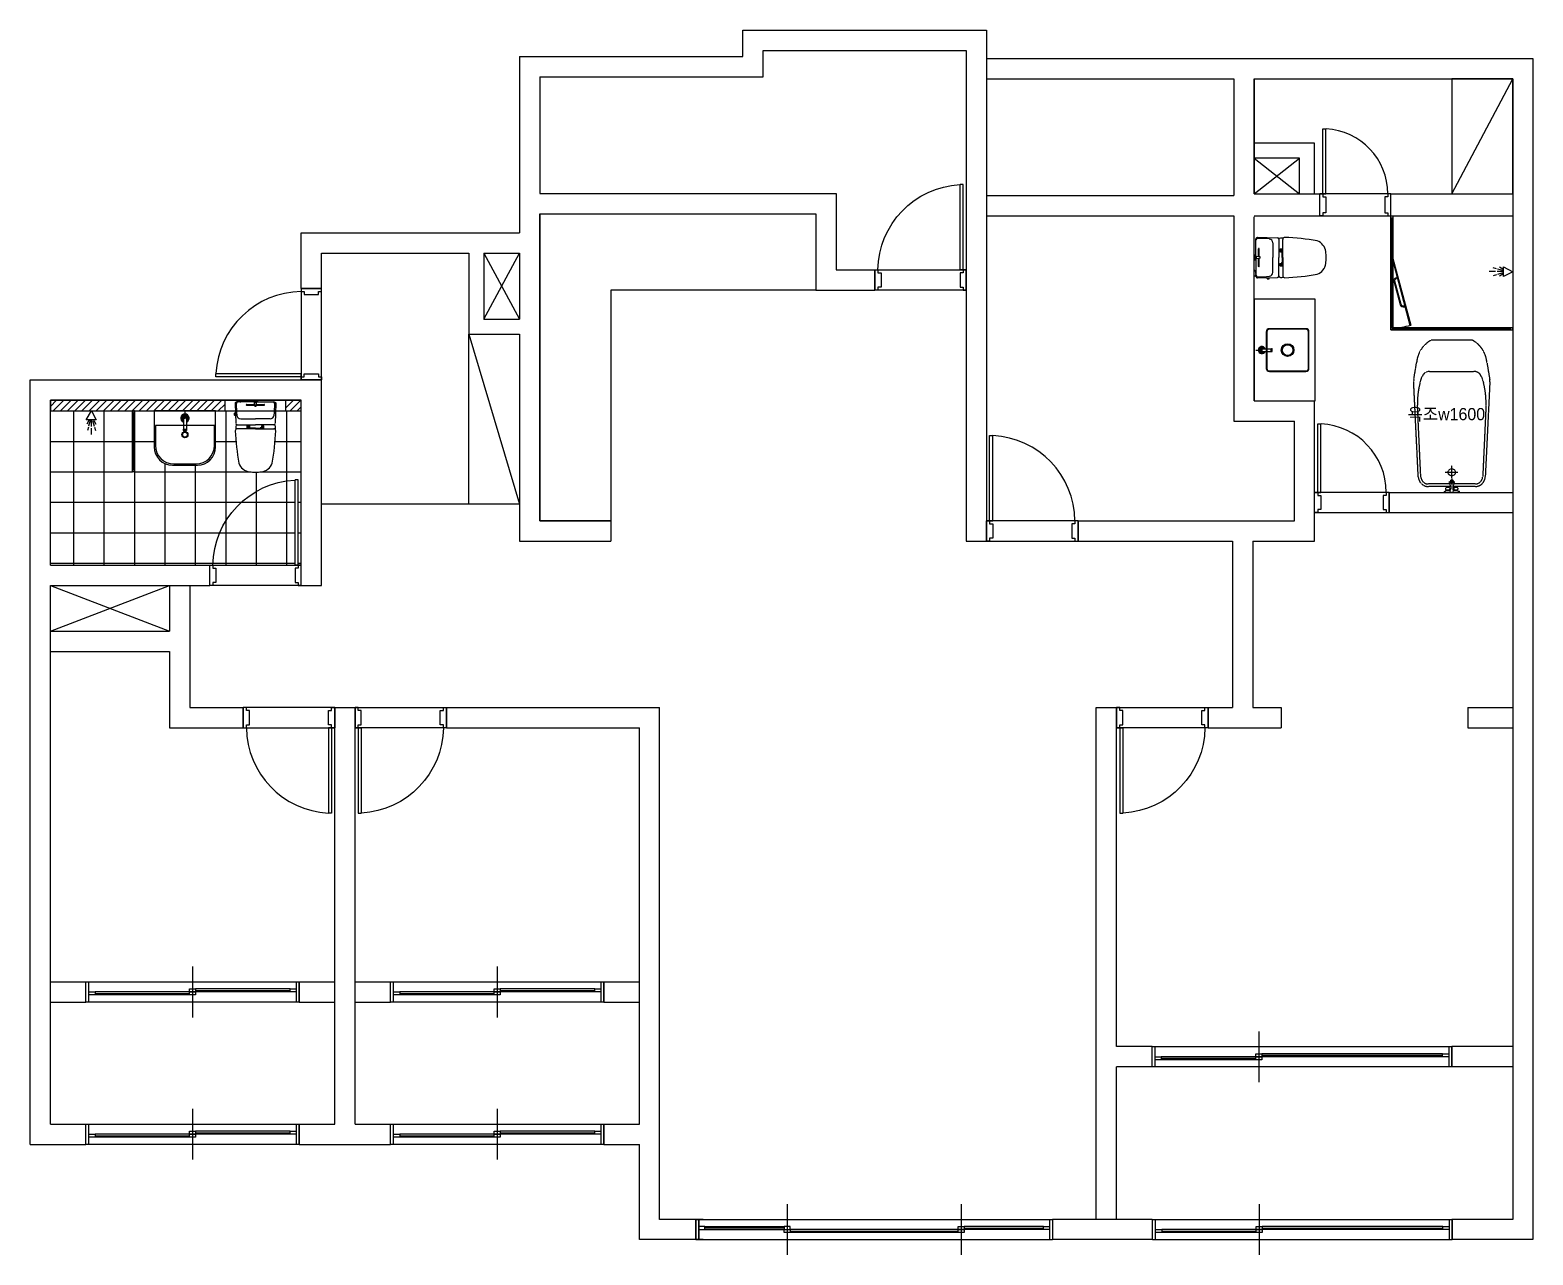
# Model space of a CAD drawing. Header units: millimetres. Extents: x 217202 to 745838, y -6815 to 171372.
# Drawn here: x 261431 to 276231, y 84173 to 96229 of the extents above; entities that cross this region are included whole.
import ezdxf

# ---------------------------------------------------------------- set-up
doc = ezdxf.new("R2010")
doc.units = ezdxf.units.MM
doc.linetypes.add('DASHED', pattern=[0.75, 0.5, -0.25])
doc.linetypes.add('HIDDEN', pattern=[0.375, 0.25, -0.125])
for name, color, linetype in [('0-ELC TEXT', 7, 'Continuous'), ('03-WAL NEW', 3, 'Continuous'), ('06-FUR', 6, 'Continuous'), ('07-DIM WAL', 5, 'Continuous'), ('BATH', 4, 'Continuous'), ('C-WALL1', 2, 'Continuous'), ('CO-BATH', 6, 'Continuous'), ('FIN', 2, 'Continuous'), ('FUR', 8, 'DASHED'), ('HAT', 5, 'Continuous'), ('HL', 6, 'HIDDEN'), ('TOILET-1', 6, 'Continuous'), ('도면층4', 4, 'Continuous'), ('도면층5', 5, 'Continuous')]:
    doc.layers.add(name, color=color, linetype=linetype)
doc.styles.add('코레일둥고', font='Korail_Round_Gothic_Medium.ttf')

# ---------------------------------------------------------------- blocks, each defined once
blk = doc.blocks.new('door')
at = {"layer": '도면층4'}
for p, q in [((30, 1040), (60, 1040)), ((30, 200), (30, 1040)), ((60, 200), (60, 1040)), ((900, 200), (0, 200)), ((30, 200), (60, 200)), ((0, 0), (900, 0))]:
    blk.add_line(p, q, dxfattribs=at)
for points in [[(0, 200), (30, 200), (30, 170), (60, 170), (60, 30), (30, 30), (30, 0), (0, 0), (0, 200)], [(900, 200), (870, 200), (870, 170), (840, 170), (840, 30), (870, 30), (870, 0), (900, 0), (900, 200)]]:
    blk.add_lwpolyline(points, dxfattribs=at)
at = {"layer": '도면층5'}
blk.add_arc((18, 188), 852, 0.804, 86.9832, dxfattribs=at)
blk = doc.blocks.new('B-003')
blk.add_line((0, 0), (0, -65))
at = {"layer": 'CO-BATH'}
for p, q in [((-252, 0), (-252, -295)), ((252, 0), (-252, 0)), ((252, -295), (252, 0)), ((-102, -445), (102, -445))]:
    blk.add_line(p, q, dxfattribs=at)
at = {"layer": 'CO-BATH', "color": 8}
for p, q in [((-242, -120), (-242, -285)), ((242, -120), (-242, -120)), ((-13, -60), (-13, -151)), ((12, -60), (12, -151)), ((242, -285), (242, -120)), ((-15, -156), (-15, -161)), ((-15, -161), (14, -161)), ((-14, -151), (-14, -156)), ((13, -151), (13, -156)), ((14, -156), (14, -161)), ((-92, -435), (92, -435))]:
    blk.add_line(p, q, dxfattribs=at)
at = {"layer": 'CO-BATH', "color": 251}
for p, q in [((-15, -156), (14, -156)), ((-14, -151), (13, -151))]:
    blk.add_line(p, q, dxfattribs=at)
at = {"layer": 'CO-BATH', "color": 8}
blk.add_circle((0, -195), 25, dxfattribs=at)
at = {"layer": 'CO-BATH', "color": 251}
blk.add_circle((0, -195), 20, dxfattribs=at)
at = {"layer": 'CO-BATH', "color": 8}
for centre, radius, start, end in [((0, -60), 35, 290.9248, 249.0751), ((0, -60), 12.5, 360, 180), ((-92, -285), 150, 180, 270), ((92, -285), 150, 270, 0)]:
    blk.add_arc(centre, radius, start, end, dxfattribs=at)
at = {"layer": 'CO-BATH', "color": 251}
for radius, start, end in [(30, 294.6243, 245.3757), (25, 300, 240), (18, 313.9829, 226.017)]:
    blk.add_arc((0, -60), radius, start, end, dxfattribs=at)
at = {"layer": 'CO-BATH'}
for centre, start, end in [((-102, -295), 180, 270), ((102, -295), 270, 0)]:
    blk.add_arc(centre, 150, start, end, dxfattribs=at)
blk = doc.blocks.new('A$C4B2D31F0')
at = {"layer": 'FIN', "color": 4}
for p, q in [((185, 691), (20, 691)), ((37, 692), (25, 692)), ((37, 692), (50, 692)), ((201, 691), (366, 691)), ((13, 466), (193, 466)), ((48, 524), (193, 524)), ((338, 524), (193, 524)), ((373, 466), (193, 466)), ((193, 427), (14, 427)), ((193, 427), (372, 427))]:
    blk.add_line(p, q, dxfattribs=at)
for points in [[(20, 691), (8, 691, 0.421209), (-7, 676), (-2, 481, 0.001659)], [(366, 691), (378, 691, -0.421209), (393, 676), (388, 481, -0.001659)], [(13, 466, 0.371724), (-2, 451, 0.003515), (-1, 420, 0.320541)], [(373, 466, -0.371724), (388, 451, -0.003515), (387, 420, -0.320541)]]:
    blk.add_lwpolyline(points, format="xyb", dxfattribs=at)
for centre, radius, start, end in [((20, 675), 16, 90, 179.3116), ((1004, 663), 1000, 179.3116, 185.9437), ((25, 707), 15, 180, 270), ((50, 707), 15, 270, 0), ((366, 675), 16, 0.6884, 90), ((-618, 663), 1000, 354.0563, 0.6884), ((13, 481), 15, 181.3651, 270), ((49, 564), 40, 185.9437, 267.5129), ((336, 564), 40, 272.4871, 354.0563), ((373, 481), 15, 270, 358.6349), ((14, 407), 20, 90, 182.3333), ((2198, 496), 2206, 182.3333, 190.6081), ((-1812, 496), 2206, 349.3919, 357.6667), ((372, 407), 20, 357.6667, 90), ((149, 129), 126, 198.2964, 263.4241), ((193, 406), 406, 261.6993, 270), ((193, 406), 406, 270, 278.3007), ((237, 129), 126, 276.5759, 341.7036)]:
    blk.add_arc(centre, radius, start, end, dxfattribs=at)
at = {"layer": 'HL', "linetype": 'Continuous'}
for p, q in [((106, 666), (184, 666)), ((106, 659), (185, 659)), ((169, 697), (169, 707)), ((169, 697), (217, 697)), ((186, 693), (181, 697)), ((182, 686), (186, 693)), ((187, 651), (182, 686)), ((182, 686), (204, 686)), ((186, 693), (200, 693)), ((187, 651), (199, 651)), ((199, 651), (204, 686)), ((200, 693), (205, 697)), ((204, 686), (200, 693)), ((200, 659), (279, 659)), ((201, 666), (279, 666)), ((217, 697), (217, 707)), ((-16, 577), (-16, 565)), ((-12, 581), (-5, 581)), ((-12, 561), (-4, 561)), ((193, 434), (147, 434)), ((193, 434), (239, 434))]:
    blk.add_line(p, q, dxfattribs=at)
for points in [[(110, 427), (110, 451, -0.414214), (114, 455), (131, 455, -0.414214), (135, 451), (135, 435), (135, 427)], [(276, 427), (276, 451, 0.414214), (272, 455), (255, 455, 0.414214), (251, 451), (251, 435), (251, 427)], [(135, 435), (145, 435, -0.414214), (147, 433), (147, 427)], [(251, 435), (241, 435, 0.414214), (239, 433), (239, 427)]]:
    blk.add_lwpolyline(points, format="xyb", dxfattribs=at)
for centre in [(123, 441), (263, 441)]:
    blk.add_circle(centre, 8, dxfattribs=at)
for centre, radius, start, end in [((106, 663), 3.5, 90, 270), ((279, 663), 3.5, 270, 90), ((-12, 577), 4, 90, 180), ((-12, 565), 4, 180, 270)]:
    blk.add_arc(centre, radius, start, end, dxfattribs=at)
blk = doc.blocks.new('AC-8')
at = {"layer": 'BATH'}
for p, q in [((-51, 54), (0, 143)), ((45, 54), (-51, 54)), ((-25, 47), (-46, 12)), ((-14, 47), (-28, -8)), ((-2, 49), (-2, -11)), ((0, 143), (45, 54)), ((10, 47), (25, -8)), ((22, 47), (43, 12)), ((-31, -16), (-41, -49)), ((-2, -27), (-2, -89)), ((28, -16), (38, -49))]:
    blk.add_line(p, q, dxfattribs=at)
blk = doc.blocks.new('B-803S')
at = {"layer": 'CO-BATH'}
for p, q in [((7.5, 580), (7.5, 20)), ((12.5, 580), (12.5, 20))]:
    blk.add_line(p, q, dxfattribs=at)
at = {"layer": 'CO-BATH', "color": 8}
blk.add_lwpolyline([(0, 600), (20, 600), (20, 0), (0, 0)], close=True, dxfattribs=at)
at = {"layer": 'CO-BATH'}
for points in [[(0, 600), (0, 570), (5, 570), (5, 580), (15, 580), (15, 570), (20, 570), (20, 600)], [(0, 0), (0, 30), (5, 30), (5, 20), (15, 20), (15, 30), (20, 30), (20, 0)]]:
    blk.add_lwpolyline(points, close=True, dxfattribs=at)
blk = doc.blocks.new('손잡이01')
at = {"layer": 'CO-BATH'}
for p, q in [((8, 0), (0, 0)), ((0, 0), (0, -10)), ((8, 0), (8, -10)), ((292, 0), (300, 0)), ((292, 0), (292, -10)), ((300, 0), (300, -10)), ((30, -32), (270, -32)), ((30, -40), (270, -40))]:
    blk.add_line(p, q, dxfattribs=at)
for centre, radius, start, end in [((30, -10), 30, 180, 270), ((30, -10), 22, 180, 270), ((270, -10), 30, 270, 0), ((270, -10), 22, 270, 0)]:
    blk.add_arc(centre, radius, start, end, dxfattribs=at)

msp = doc.modelspace()

# ---------------------------------------------------------------- hatches: boundary and pattern name
at = {"layer": '03-WAL NEW'}
h = msp.add_hatch(dxfattribs=at)
h.set_pattern_fill('_USER', color=8, scale=50, angle=45, pattern_type=0)
h.set_pattern_definition([(45, (627.653, 23570.197), (-35.355339, 35.355339), [])])
h.paths.add_polyline_path([(263351.4, 92480.5), (263351.4, 92585.5), (261631.4, 92585.5), (261631.4, 92480.5)])
h.paths.add_polyline_path([(264101.4, 92480.5), (264101.4, 92585.5), (263951.4, 92585.5), (263951.4, 92480.5)])
at = {"layer": 'HAT'}
h = msp.add_hatch(dxfattribs=at)
h.set_pattern_fill('_USER', color=8, scale=300, pattern_type=0)
h.set_pattern_definition([(0, (261631.38, 92480.53), (0, 300), [])])
h.paths.add_polyline_path([(264041.4, 91800.4), (264041.4, 91801), (264071.4, 91801), (264071.4, 90961), (264101.4, 90961), (264101.4, 92480.5), (263849.7, 92480.5), (263846.8, 92357.7, -0.4072524), (263831.8, 92343.1, -0.4202386), (263846.1, 92325.7, -0.0032152), (263845.3, 92297.4, -0.2003232), (263850.7, 92283, -0.0361212), (263814.8, 91966.7, -0.2920779), (263710, 91881.4, -0.0362347), (263651.4, 91877.2, -0.0362347), (263592.8, 91881.4, -0.2920779), (263488, 91966.7, -0.0361212), (263452.2, 92283, -0.2003232), (263457.5, 92297.4, -0.0032152), (263456.7, 92325.7, -0.4202386), (263471.1, 92343.1, -0.4072524), (263456.1, 92357.7), (263454.2, 92438), (263446.5, 92438, -0.4142136), (263442.5, 92442), (263442.5, 92454.1, -0.4142136), (263446.5, 92458.1), (263453.7, 92458.1), (263453.1, 92480.5), (263259.5, 92480.5), (263259.5, 92126.5, -0.4142136), (263079.5, 91946.5), (262833.5, 91946.5, -0.4142136), (262653.5, 92126.5), (262653.5, 92480.5), (262461.4, 92480.5), (262461.4, 91880.5), (262441.4, 91880.5), (262441.4, 92480.5), (262036.4, 92480.5), (262081.9, 92391.8), (261985.6, 92391.8), (262036.4, 92480.5), (261631.4, 92480.5), (261631.4, 90960.5), (263201.4, 90960.5), (263201.4, 90961), (263231.4, 90961, -0.395661)])
h = msp.add_hatch(dxfattribs=at)
h.set_pattern_fill('_USER', color=8, scale=300, angle=90, pattern_type=0)
h.set_pattern_definition([(90, (262461.38, 92480.53), (-300, 2e-14), [])])
h.paths.add_polyline_path([(264041.4, 91800.4), (264041.4, 91801), (264071.4, 91801), (264071.4, 90961), (264101.4, 90961), (264101.4, 92480.5), (263849.7, 92480.5), (263846.8, 92357.7, -0.4072524), (263831.8, 92343.1, -0.4202386), (263846.1, 92325.7, -0.0032152), (263845.3, 92297.4, -0.2003232), (263850.7, 92283, -0.0361212), (263814.8, 91966.7, -0.2920779), (263710, 91881.4, -0.0362347), (263651.4, 91877.2, -0.0362347), (263592.8, 91881.4, -0.2920779), (263488, 91966.7, -0.0361212), (263452.2, 92283, -0.2003232), (263457.5, 92297.4, -0.0032152), (263456.7, 92325.7, -0.4202386), (263471.1, 92343.1, -0.4072524), (263456.1, 92357.7), (263454.2, 92438), (263446.5, 92438, -0.4142136), (263442.5, 92442), (263442.5, 92454.1, -0.4142136), (263446.5, 92458.1), (263453.7, 92458.1), (263453.1, 92480.5), (263259.5, 92480.5), (263259.5, 92126.5, -0.4142136), (263079.5, 91946.5), (262833.5, 91946.5, -0.4142136), (262653.5, 92126.5), (262653.5, 92480.5), (262461.4, 92480.5), (262461.4, 91880.5), (262441.4, 91880.5), (262441.4, 92480.5), (262036.4, 92480.5), (262081.9, 92391.8), (261985.6, 92391.8), (262036.4, 92480.5), (261631.4, 92480.5), (261631.4, 90960.5), (263201.4, 90960.5), (263201.4, 90961), (263231.4, 90961, -0.395661)])
h.paths.add_polyline_path([(264041.4, 91800.4, 0.395661), (263231.4, 90961), (264041.4, 90961)], flags=17)
h = msp.add_hatch(dxfattribs=at)
h.set_pattern_fill('_USER', color=8, scale=300, pattern_type=0)
h.set_pattern_definition([(0, (262461.38, 92480.53), (0, 300), [])])
h.paths.add_polyline_path([(264041.4, 91800.4, 0.395661), (263231.4, 90961), (264041.4, 90961)])

# ---------------------------------------------------------------- linework, layer by layer
at = {"layer": '03-WAL NEW'}
for p, q in [((263351.4, 92480.5), (263351.4, 92585.5)), ((263951.4, 92480.5), (263951.4, 92585.5))]:
    msp.add_line(p, q, dxfattribs=at)
msp.add_lwpolyline([(261631.4, 92585.5), (261631.4, 92480.5), (264101.4, 92480.5), (264101.4, 92585.5), (261631.4, 92585.5)], dxfattribs=at)
at = {"layer": '06-FUR'}
for p, q in [((275431.4, 94616.8), (276031.4, 95748.8)), ((265751, 93234.3), (266251, 91561)), ((266251, 91561), (264301, 91561))]:
    msp.add_line(p, q, dxfattribs=at)
for points in [[(275431.4, 94616.8), (276031.4, 94616.8), (276031.4, 95748.8), (275431.4, 95748.8)], [(265751, 93234.3), (266251, 93234.3), (266251, 91561), (265751, 91561)]]:
    msp.add_lwpolyline(points, close=True, dxfattribs=at)
for points in [[(267151, 93669), (267151, 91398.8), (266451, 91398.8), (266451, 94419), (267151, 94419)], [(266451, 93669), (266451, 94419), (269168.2, 94419), (269168.2, 93669), (267151, 93669)]]:
    msp.add_lwpolyline(points, dxfattribs=at)
at = {"layer": 'C-WALL1'}
for p, q in [((268451, 95968.5), (268451, 96228.5)), ((268451, 96228.5), (270851, 96228.5)), ((270851, 96228.5), (270851, 91198.8)), ((266251, 95968.5), (266251, 94233.9)), ((266251, 95968.5), (268451, 95968.5)), ((268651, 95769), (268651, 96029)), ((268651, 96029), (270651, 96029)), ((270651, 96029), (270651, 91198.8)), ((270851, 95948.3), (276230.9, 95948.3)), ((276230.9, 95948.3), (276230.9, 84323.6)), ((266451, 95769), (266451, 94619)), ((266451, 95769), (268651, 95769)), ((270851, 95748.8), (273286.4, 95748.8)), ((273286.4, 95748.8), (273286.4, 94598.8)), ((273486.4, 95748.8), (276031.4, 95748.8)), ((273486.4, 95748.8), (273486.4, 94616.8)), ((273486.4, 94616.8), (273486.4, 95748.8)), ((276031.4, 95748.8), (276031.4, 84523.1)), ((274081.4, 95116.8), (273486.4, 95116.8)), ((274081.4, 94616.8), (274081.4, 95116.8)), ((273931.4, 94966.8), (273486.4, 94966.8)), ((273931.4, 94616.8), (273931.4, 94966.8)), ((266451, 94619), (269368.2, 94619)), ((269368.2, 94619), (269368.2, 93869)), ((270851, 94598.8), (273286.4, 94598.8)), ((273486.4, 94616.8), (274131.4, 94616.8)), ((274131.4, 94398.8), (274131.4, 94616.8)), ((274831.4, 94616.8), (276031.4, 94616.8)), ((274831.4, 94398.8), (274831.4, 94616.8)), ((266451, 94419), (266451, 91398.8)), ((266451, 94419), (269168.2, 94419)), ((269168.2, 94419), (269168.2, 93669)), ((270651, 94419), (270651, 91361)), ((270851, 94398.8), (273286.4, 94398.8)), ((273286.4, 94398.8), (273286.4, 92378.8)), ((273486.4, 94398.8), (274131.4, 94398.8)), ((273486.4, 92578.8), (273486.4, 94392)), ((274831.4, 94398.8), (276031.4, 94398.8)), ((264101.4, 93685.5), (264101.4, 94233.9)), ((264101.4, 94233.9), (266251, 94233.9)), ((264301, 93685.5), (264301, 94034.3)), ((264301, 94034.3), (265751, 94034.3)), ((265751, 94034.3), (265751, 93234.3)), ((265901, 94034.3), (266251, 94034.3)), ((265901, 94034.3), (265901, 93384.3)), ((266251, 94034.3), (266251, 93384.3)), ((269368.2, 93869), (269751, 93869)), ((269751, 93869), (269751, 93669)), ((264101.4, 93685.5), (264301, 93685.5)), ((269168.2, 93669), (269751, 93669)), ((265901, 93384.3), (266251, 93384.3)), ((265751, 93234.3), (266251, 93234.3)), ((266251, 93234.3), (266251, 91295.4)), ((261431.4, 85261.4), (261431.4, 92785.5)), ((261431.4, 92785.5), (264301, 92785.5)), ((264301, 90761), (264301, 92785.5)), ((261631.4, 90960.5), (261631.4, 92585.5)), ((261631.4, 92585.5), (264101.4, 92585.5)), ((264101.4, 90761), (264101.4, 92585.5)), ((273486.4, 92578.8), (274081.4, 92578.8)), ((274081.4, 91198.8), (274081.4, 92578.8)), ((273286.4, 92378.8), (273881.4, 92378.8)), ((273881.4, 91398.8), (273881.4, 92378.8)), ((274816.4, 91678.8), (276031.4, 91678.8)), ((274816.4, 91678.8), (274816.4, 91478.8)), ((274816.4, 91678.8), (276031.4, 91678.8)), ((274816.4, 91478.8), (276031.4, 91478.8)), ((266251, 91398.8), (266251, 91198.8)), ((266451, 91398.8), (267151, 91398.8)), ((267151, 91398.8), (267151, 91198.8)), ((271751, 91398.8), (271751, 91198.8)), ((271751, 91398.8), (273881.4, 91398.8)), ((266251, 91198.8), (267151, 91198.8)), ((270651, 91198.8), (270851, 91198.8)), ((271751, 91198.8), (273271.4, 91198.8)), ((273271.4, 91198.8), (273271.4, 89561)), ((273471.4, 91198.8), (274081.4, 91198.8)), ((273471.4, 91198.8), (273471.4, 89561)), ((261631.4, 90960.5), (263201.4, 90960.5)), ((263201.4, 90761), (263201.4, 90960.5)), ((261631.4, 85461.4), (261631.4, 90761)), ((261631.4, 90761), (263201.4, 90761)), ((262805, 90761), (262805, 90311)), ((263004.5, 90761), (263004.5, 89561)), ((264101.4, 90761), (264301, 90761)), ((261631.4, 90311), (262805, 90311)), ((261631.4, 90111.4), (262805, 90111.4)), ((262805, 90111.4), (262805, 89361.4)), ((263004.5, 89561), (263531.4, 89561)), ((263531.4, 89361.4), (263531.4, 89561)), ((264431.4, 85461.4), (264431.4, 89561)), ((264431.4, 89561), (264631.4, 89561)), ((264631.4, 85461.4), (264631.4, 89561)), ((265531.4, 89361.4), (265531.4, 89561)), ((265531.4, 89561), (267631.4, 89561)), ((267631.4, 84523.1), (267631.4, 89561)), ((271931.4, 84523.1), (271931.4, 89561)), ((271931.4, 89561), (272131.4, 89561)), ((272131.4, 86223.1), (272131.4, 89561)), ((273031.4, 89361.4), (273031.4, 89561)), ((273031.4, 89561), (273271.4, 89561)), ((273471.4, 89561), (273751.4, 89561)), ((273751.4, 89561), (273751.4, 89361.4)), ((275591.4, 89561), (275591.4, 89361.4)), ((275591.4, 89561), (276031.4, 89561)), ((262805, 89361.4), (263531.4, 89361.4)), ((265531.4, 89361.4), (267431.4, 89361.4)), ((267431.4, 85461.4), (267431.4, 89361.4)), ((273031.4, 89361.4), (273751.4, 89361.4)), ((275591.4, 89361.4), (276031.4, 89361.4)), ((261631.4, 86861.4), (261981.4, 86861.4)), ((261981.4, 86661.4), (261981.4, 86861.4)), ((264081.4, 86861.4), (264431.4, 86861.4)), ((264081.4, 86661.4), (264081.4, 86861.4)), ((264631.4, 86861.4), (264981.4, 86861.4)), ((264981.4, 86661.4), (264981.4, 86861.4)), ((267081.4, 86861.4), (267431.4, 86861.4)), ((267081.4, 86661.4), (267081.4, 86861.4)), ((261631.4, 86661.4), (261981.4, 86661.4)), ((264081.4, 86661.4), (264431.4, 86661.4)), ((264631.4, 86661.4), (264981.4, 86661.4)), ((267081.4, 86661.4), (267431.4, 86661.4)), ((272481.4, 86223.1), (272131.4, 86223.1)), ((272481.4, 86023.1), (272481.4, 86223.1)), ((276031.4, 86223.1), (275431.4, 86223.1)), ((275431.4, 86023.1), (275431.4, 86223.1)), ((272131.4, 84523.1), (272131.4, 86023.1)), ((272481.4, 86023.1), (272131.4, 86023.1)), ((276031.4, 86023.1), (275431.4, 86023.1)), ((261631.4, 85461.4), (261981.4, 85461.4)), ((261981.4, 85261.4), (261981.4, 85461.4)), ((264081.4, 85261.4), (264081.4, 85461.4)), ((264081.4, 85461.4), (264431.4, 85461.4)), ((264631.4, 85461.4), (264981.4, 85461.4)), ((264981.4, 85261.4), (264981.4, 85461.4)), ((267081.4, 85261.4), (267081.4, 85461.4)), ((267081.4, 85461.4), (267431.4, 85461.4)), ((261431.4, 85261.4), (261981.4, 85261.4)), ((264081.4, 85261.4), (264981.4, 85261.4)), ((267081.4, 85261.4), (267431.4, 85261.4)), ((267431.4, 84323.6), (267431.4, 85261.4)), ((268061.4, 84523.1), (267631.4, 84523.1)), ((267987.7, 84523.1), (267987.7, 84323.1)), ((272481.4, 84523.1), (271501.4, 84523.1)), ((271501.4, 84523.1), (271501.4, 84323.1)), ((272485.1, 84323.1), (272485.1, 84523.1)), ((276031.4, 84523.1), (275431.4, 84523.1)), ((275435.1, 84323.1), (275435.1, 84523.1)), ((268061.4, 84323.6), (267431.4, 84323.6)), ((272481.4, 84323.6), (271501.4, 84323.6)), ((276230.9, 84323.6), (275431.4, 84323.6))]:
    msp.add_line(p, q, dxfattribs=at)
at = {"layer": 'C-WALL1', "color": 1}
for p, q in [((273486.4, 94616.8), (273931.4, 94966.8)), ((273486.4, 94966.8), (273931.4, 94616.8)), ((265901, 94034.3), (266251, 93384.3)), ((265901, 93384.3), (266251, 94034.3)), ((261631.4, 90761), (262805, 90311)), ((261631.4, 90311), (262805, 90761))]:
    msp.add_line(p, q, dxfattribs=at)
at = {"layer": 'CO-BATH'}
for p, q in [((274838.9, 93298.8), (274838.9, 94378.8)), ((274843.9, 93298.8), (274843.9, 94378.8)), ((274851.4, 93291.3), (276011.4, 93291.3)), ((274851.4, 93286.3), (276011.4, 93286.3))]:
    msp.add_line(p, q, dxfattribs=at)
at = {"layer": 'CO-BATH', "color": 8}
for points in [[(274851.4, 93278.8), (274831.4, 93278.8), (274831.4, 94398.8), (274851.4, 94398.8)], [(274831.4, 93298.8), (274831.4, 93278.8), (276031.4, 93278.8), (276031.4, 93298.8)]]:
    msp.add_lwpolyline(points, close=True, dxfattribs=at)
at = {"layer": 'CO-BATH'}
for points in [[(274851.4, 94398.8), (274851.4, 94378.8), (274846.4, 94378.8), (274846.4, 94378.8), (274836.4, 94378.8), (274836.4, 94378.8), (274831.4, 94378.8), (274831.4, 94398.8)], [(275022.5, 93321.9), (274846.5, 93978.8), (274851.3, 93980), (275027.3, 93323.2)], [(274851.4, 93278.8), (274851.4, 93298.8), (274846.4, 93298.8), (274846.4, 93298.8), (274836.4, 93298.8), (274836.4, 93298.8), (274831.4, 93298.8), (274831.4, 93278.8)], [(276031.4, 93298.8), (276011.4, 93298.8), (276011.4, 93293.8), (276011.4, 93293.8), (276011.4, 93283.8), (276011.4, 93283.8), (276011.4, 93278.8), (276031.4, 93278.8)]]:
    msp.add_lwpolyline(points, close=True, dxfattribs=at)
at = {"layer": 'CO-BATH', "color": 8}
msp.add_arc((274846.5, 93978.8), 680, 270.41412, 285.4213, dxfattribs=at)
at = {"layer": 'FUR'}
for p, q in [((275431.4, 91817.6), (275431.4, 91943.9)), ((275367.3, 91876), (275492.9, 91876)), ((275460.9, 91778.4), (275400.4, 91778.4)), ((275411.4, 91778.4), (275411.4, 91754.3)), ((275431.4, 91817.6), (275431.4, 91814.9)), ((275431.4, 91808.4), (275431.4, 91751.1)), ((275451.4, 91778.4), (275451.4, 91755.3)), ((275351.4, 91683.4), (275351.4, 91678.4)), ((275351.4, 91678.4), (275511.4, 91678.4)), ((275356.4, 91688.4), (275366.4, 91688.4)), ((275371.4, 91718.4), (275371.4, 91708.4)), ((275371.4, 91698.4), (275371.4, 91693.4)), ((275371.4, 91698.4), (275411.4, 91698.4)), ((275376.4, 91703.4), (275406.4, 91703.4)), ((275381.4, 91728.4), (275401.4, 91728.4)), ((275411.4, 91718.4), (275411.4, 91708.4)), ((275420.4, 91745.3), (275421.4, 91745.3)), ((275421.4, 91745.3), (275421.4, 91708.4)), ((275441.4, 91745.3), (275441.4, 91708.4)), ((275451.4, 91718.4), (275451.4, 91708.4)), ((275451.4, 91698.4), (275491.4, 91698.4)), ((275456.4, 91703.4), (275486.4, 91703.4)), ((275461.4, 91728.4), (275481.4, 91728.4)), ((275491.4, 91718.4), (275491.4, 91708.4)), ((275491.4, 91698.4), (275491.4, 91693.4)), ((275496.4, 91688.4), (275506.4, 91688.4)), ((275511.4, 91683.4), (275511.4, 91678.4))]:
    msp.add_line(p, q, dxfattribs=at)
for points in [[(275421.4, 91736), (275201.5, 91736, -0.4009711), (275101.6, 91831.5), (275056.4, 92767.8, -0.0526917), (275057.6, 92788.8), (275085, 92953, -0.2637274), (275233, 93178.4), (275629.9, 93178.4, -0.2637274), (275777.8, 92953), (275805.2, 92788.8, -0.0526917), (275806.5, 92767.8), (275761.3, 91831.5, -0.4009711), (275661.4, 91736), (275441.4, 91736)], [(275411.4, 91761), (275201.5, 91761, -0.4009711), (275126.5, 91832.6), (275094.2, 92537.1, -0.0747522), (275118.8, 92756.2), (275137.8, 92814, -0.3237974), (275213.8, 92868.9), (275649.1, 92868.9, -0.3237974), (275725, 92814), (275744.1, 92756.2, -0.0747522), (275768.6, 92537.1), (275736.3, 91832.6, -0.4009711), (275661.4, 91761), (275451.4, 91761)]]:
    msp.add_lwpolyline(points, format="xyb", dxfattribs=at)
for centre, radius in [((275431.4, 91876), 35), ((275431.4, 91778.4), 12.9)]:
    msp.add_circle(centre, radius, dxfattribs=at)
for centre, radius, start, end in [((275431.4, 91778.4), 20, 90, 180), ((275431.4, 91778.4), 20, 0, 90), ((275356.4, 91683.4), 5, 90, 180), ((275366.4, 91693.4), 5, 270, 0), ((275381.4, 91718.4), 10, 90, 180), ((275376.4, 91708.4), 5, 180, 270), ((275401.4, 91718.4), 10, 0, 90), ((275406.4, 91708.4), 5, 270, 0), ((275420.4, 91754.3), 9, 180, 270), ((275411.4, 91708.4), 10, 270, 0), ((275431.4, 91698.4), 20, 180, 0), ((275441.4, 91755.3), 10, 270, 0), ((275451.4, 91708.4), 10, 180, 270), ((275461.4, 91718.4), 10, 90, 180), ((275456.4, 91708.4), 5, 180, 270), ((275481.4, 91718.4), 10, 0, 90), ((275486.4, 91708.4), 5, 270, 0), ((275496.4, 91693.4), 5, 180, 270), ((275506.4, 91683.4), 5, 0, 90)]:
    msp.add_arc(centre, radius, start, end, dxfattribs=at)
at = {"layer": 'HAT', "color": 8}
for p, q in [((273561.4, 93091.3), (273651.9, 93091.3)), ((273651.9, 93092.3), (273656.9, 93092.3)), ((273651.9, 93065.3), (273651.9, 93092.3)), ((273656.9, 93093.3), (273661.9, 93093.3)), ((273656.9, 93064.3), (273656.9, 93093.3)), ((273661.9, 93064.3), (273661.9, 93093.3)), ((273561.4, 93066.3), (273651.9, 93066.3)), ((273651.9, 93065.3), (273656.9, 93065.3)), ((273656.9, 93064.3), (273661.9, 93064.3))]:
    msp.add_line(p, q, dxfattribs=at)
at = {"layer": 'HAT', "color": 5}
msp.add_line((273501.4, 93078.8), (273566.4, 93078.8), dxfattribs=at)
at = {"layer": 'HAT', "color": 8}
for points in [[(273635.4, 92868.8), (273995.4, 92868.8, 0.4142136), (274025.4, 92898.8), (274025.4, 93258.8, 0.4142136), (273995.4, 93288.8), (273635.4, 93288.8, 0.4142136), (273605.4, 93258.8), (273605.4, 92898.8, 0.4142136)], [(273635.4, 92873.8), (273995.4, 92873.8, 0.4142136), (274020.4, 92898.8), (274020.4, 93258.8, 0.4142136), (273995.4, 93283.8), (273635.4, 93283.8, 0.4142136), (273610.4, 93258.8), (273610.4, 92898.8, 0.4142136)]]:
    msp.add_lwpolyline(points, format="xyb", close=True, dxfattribs=at)
for radius in [62.5, 57.5, 52.5]:
    msp.add_circle((273815.4, 93078.8), radius, dxfattribs=at)
for radius, start, end in [(35, 20.92481, 339.07514), (30, 24.62429, 335.37566), (25, 29.99998, 329.99998), (18, 43.98294, 316.01701), (12.5, 89.99998, 269.99998)]:
    msp.add_arc((273561.4, 93078.8), radius, start, end, dxfattribs=at)
at = {"layer": 'TOILET-1'}
msp.add_lwpolyline([(273486.4, 92578.8), (274086.4, 92578.8), (274086.4, 93578.8), (273486.4, 93578.8)], close=True, dxfattribs=at)
at = {"layer": '도면층4'}
for p, q in [((274161.4, 95256.8), (274191.4, 95256.8)), ((274161.4, 94616.8), (274161.4, 95256.8)), ((274191.4, 94616.8), (274191.4, 95256.8)), ((274831.4, 94616.8), (274131.4, 94616.8)), ((274161.4, 94616.8), (274191.4, 94616.8)), ((274131.4, 94398.8), (274831.4, 94398.8)), ((274111.4, 92353.8), (274141.4, 92353.8)), ((274111.4, 91678.8), (274111.4, 92353.8)), ((274141.4, 91678.8), (274141.4, 92353.8)), ((274816.4, 91678.8), (274081.4, 91678.8)), ((274111.4, 91678.8), (274141.4, 91678.8)), ((274081.4, 91478.8), (274816.4, 91478.8)), ((263031.4, 87011.4), (263031.4, 86511.4)), ((266031.4, 87011.4), (266031.4, 86511.4)), ((261981.4, 86861.4), (264081.4, 86861.4)), ((261981.4, 86661.4), (261981.4, 86861.4)), ((262011.4, 86661.4), (262011.4, 86861.4)), ((262071.4, 86746.4), (263001.4, 86746.4)), ((263061.4, 86776.4), (263991.4, 86776.4)), ((264051.4, 86861.4), (264051.4, 86661.4)), ((264081.4, 86861.4), (264081.4, 86661.4)), ((264981.4, 86861.4), (267081.4, 86861.4)), ((264981.4, 86661.4), (264981.4, 86861.4)), ((265011.4, 86661.4), (265011.4, 86861.4)), ((265071.4, 86746.4), (266001.4, 86746.4)), ((266061.4, 86776.4), (266991.4, 86776.4)), ((267051.4, 86861.4), (267051.4, 86661.4)), ((267081.4, 86861.4), (267081.4, 86661.4)), ((264081.4, 86661.4), (261981.4, 86661.4)), ((267081.4, 86661.4), (264981.4, 86661.4)), ((273531.4, 86373.1), (273531.4, 85873.1)), ((272481.4, 86223.1), (275431.4, 86223.1)), ((272481.4, 86023.1), (272481.4, 86223.1)), ((272511.4, 86023.1), (272511.4, 86223.1)), ((273561.4, 86138.1), (275341.4, 86138.1)), ((275401.4, 86223.1), (275401.4, 86023.1)), ((275431.4, 86223.1), (275431.4, 86023.1)), ((275431.4, 86023.1), (272481.4, 86023.1)), ((272571.4, 86108.1), (273501.4, 86108.1)), ((263031.4, 85611.4), (263031.4, 85111.4)), ((266031.4, 85611.4), (266031.4, 85111.4)), ((261981.4, 85461.4), (264081.4, 85461.4)), ((261981.4, 85261.4), (261981.4, 85461.4)), ((262011.4, 85261.4), (262011.4, 85461.4)), ((264051.4, 85461.4), (264051.4, 85261.4)), ((264081.4, 85461.4), (264081.4, 85261.4)), ((264981.4, 85461.4), (267081.4, 85461.4)), ((264981.4, 85261.4), (264981.4, 85461.4)), ((265011.4, 85261.4), (265011.4, 85461.4)), ((267051.4, 85461.4), (267051.4, 85261.4)), ((267081.4, 85461.4), (267081.4, 85261.4)), ((264081.4, 85261.4), (261981.4, 85261.4)), ((262071.4, 85346.4), (263001.4, 85346.4)), ((263061.4, 85376.4), (263991.4, 85376.4)), ((267081.4, 85261.4), (264981.4, 85261.4)), ((265071.4, 85346.4), (266001.4, 85346.4)), ((266061.4, 85376.4), (266991.4, 85376.4)), ((268887.7, 84673.1), (268887.7, 84173.1)), ((270601.4, 84673.1), (270601.4, 84173.1)), ((273535.1, 84673.1), (273535.1, 84173.1)), ((267987.7, 84523.1), (271501.4, 84523.1)), ((267987.7, 84323.1), (267987.7, 84523.1)), ((267987.7, 84523.1), (267987.7, 84323.1)), ((268017.7, 84323.1), (268017.7, 84523.1)), ((268017.7, 84523.1), (268017.7, 84323.1)), ((271471.4, 84523.1), (271471.4, 84323.1)), ((271501.4, 84523.1), (271501.4, 84323.1)), ((272485.1, 84523.1), (275435.1, 84523.1)), ((272485.1, 84323.1), (272485.1, 84523.1)), ((272515.1, 84323.1), (272515.1, 84523.1)), ((275405.1, 84523.1), (275405.1, 84323.1)), ((275435.1, 84523.1), (275435.1, 84323.1)), ((268857.7, 84438.1), (268077.7, 84438.1)), ((268917.7, 84408.1), (270571.4, 84408.1)), ((270631.4, 84438.1), (271411.4, 84438.1)), ((272575.1, 84408.1), (273505.1, 84408.1)), ((273565.1, 84438.1), (275345.1, 84438.1)), ((271501.4, 84323.1), (267987.7, 84323.1)), ((275435.1, 84323.1), (272485.1, 84323.1))]:
    msp.add_line(p, q, dxfattribs=at)
for points in [[(274131.4, 94616.8), (274161.4, 94616.8), (274161.4, 94586.8), (274191.4, 94586.8), (274191.4, 94428.8), (274161.4, 94428.8), (274161.4, 94398.8), (274131.4, 94398.8), (274131.4, 94616.8)], [(274831.4, 94616.8), (274801.4, 94616.8), (274801.4, 94586.8), (274771.4, 94586.8), (274771.4, 94428.8), (274801.4, 94428.8), (274801.4, 94398.8), (274831.4, 94398.8), (274831.4, 94616.8)], [(274081.4, 91678.8), (274111.4, 91678.8), (274111.4, 91648.8), (274141.4, 91648.8), (274141.4, 91508.8), (274111.4, 91508.8), (274111.4, 91478.8), (274081.4, 91478.8), (274081.4, 91678.8)], [(274816.4, 91678.8), (274786.4, 91678.8), (274786.4, 91648.8), (274756.4, 91648.8), (274756.4, 91508.8), (274786.4, 91508.8), (274786.4, 91478.8), (274816.4, 91478.8), (274816.4, 91678.8)]]:
    msp.add_lwpolyline(points, dxfattribs=at)
for points in [[(262011.4, 86731.4), (262011.4, 86761.4), (262071.4, 86761.4), (262071.4, 86731.4)], [(263001.4, 86761.4), (263001.4, 86791.4), (263061.4, 86791.4), (263061.4, 86761.4)], [(263001.4, 86731.4), (263001.4, 86761.4), (263061.4, 86761.4), (263061.4, 86731.4)], [(263991.4, 86761.4), (263991.4, 86791.4), (264051.4, 86791.4), (264051.4, 86761.4)], [(265011.4, 86731.4), (265011.4, 86761.4), (265071.4, 86761.4), (265071.4, 86731.4)], [(266001.4, 86761.4), (266001.4, 86791.4), (266061.4, 86791.4), (266061.4, 86761.4)], [(266001.4, 86731.4), (266001.4, 86761.4), (266061.4, 86761.4), (266061.4, 86731.4)], [(266991.4, 86761.4), (266991.4, 86791.4), (267051.4, 86791.4), (267051.4, 86761.4)], [(273501.4, 86123.1), (273501.4, 86153.1), (273561.4, 86153.1), (273561.4, 86123.1)], [(275341.4, 86123.1), (275341.4, 86153.1), (275401.4, 86153.1), (275401.4, 86123.1)], [(272511.4, 86093.1), (272511.4, 86123.1), (272571.4, 86123.1), (272571.4, 86093.1)], [(273501.4, 86093.1), (273501.4, 86123.1), (273561.4, 86123.1), (273561.4, 86093.1)], [(262011.4, 85331.4), (262011.4, 85361.4), (262071.4, 85361.4), (262071.4, 85331.4)], [(263001.4, 85361.4), (263001.4, 85391.4), (263061.4, 85391.4), (263061.4, 85361.4)], [(263001.4, 85331.4), (263001.4, 85361.4), (263061.4, 85361.4), (263061.4, 85331.4)], [(263991.4, 85361.4), (263991.4, 85391.4), (264051.4, 85391.4), (264051.4, 85361.4)], [(265011.4, 85331.4), (265011.4, 85361.4), (265071.4, 85361.4), (265071.4, 85331.4)], [(266001.4, 85361.4), (266001.4, 85391.4), (266061.4, 85391.4), (266061.4, 85361.4)], [(266001.4, 85331.4), (266001.4, 85361.4), (266061.4, 85361.4), (266061.4, 85331.4)], [(266991.4, 85361.4), (266991.4, 85391.4), (267051.4, 85391.4), (267051.4, 85361.4)], [(268077.7, 84423.1), (268077.7, 84453.1), (268017.7, 84453.1), (268017.7, 84423.1)], [(268917.7, 84423.1), (268917.7, 84453.1), (268857.7, 84453.1), (268857.7, 84423.1)], [(268857.7, 84393.1), (268857.7, 84423.1), (268917.7, 84423.1), (268917.7, 84393.1)], [(270571.4, 84423.1), (270571.4, 84453.1), (270631.4, 84453.1), (270631.4, 84423.1)], [(270571.4, 84393.1), (270571.4, 84423.1), (270631.4, 84423.1), (270631.4, 84393.1)], [(271411.4, 84423.1), (271411.4, 84453.1), (271471.4, 84453.1), (271471.4, 84423.1)], [(272515.1, 84393.1), (272515.1, 84423.1), (272575.1, 84423.1), (272575.1, 84393.1)], [(273505.1, 84423.1), (273505.1, 84453.1), (273565.1, 84453.1), (273565.1, 84423.1)], [(273505.1, 84393.1), (273505.1, 84423.1), (273565.1, 84423.1), (273565.1, 84393.1)], [(275345.1, 84423.1), (275345.1, 84453.1), (275405.1, 84453.1), (275405.1, 84423.1)]]:
    msp.add_lwpolyline(points, close=True, dxfattribs=at)
at = {"layer": '도면층5'}
for p, q in [((263001.4, 86761.4), (262071.4, 86761.4)), ((263001.4, 86731.4), (262071.4, 86731.4)), ((263991.4, 86791.4), (263061.4, 86791.4)), ((263991.4, 86761.4), (263061.4, 86761.4)), ((266001.4, 86761.4), (265071.4, 86761.4)), ((266001.4, 86731.4), (265071.4, 86731.4)), ((266991.4, 86791.4), (266061.4, 86791.4)), ((266991.4, 86761.4), (266061.4, 86761.4)), ((275341.4, 86153.1), (273561.4, 86153.1)), ((273501.4, 86123.1), (272571.4, 86123.1)), ((273501.4, 86093.1), (272571.4, 86093.1)), ((275341.4, 86123.1), (273561.4, 86123.1)), ((263001.4, 85361.4), (262071.4, 85361.4)), ((263001.4, 85331.4), (262071.4, 85331.4)), ((263991.4, 85391.4), (263061.4, 85391.4)), ((263991.4, 85361.4), (263061.4, 85361.4)), ((266001.4, 85361.4), (265071.4, 85361.4)), ((266001.4, 85331.4), (265071.4, 85331.4)), ((266991.4, 85391.4), (266061.4, 85391.4)), ((266991.4, 85361.4), (266061.4, 85361.4)), ((268077.7, 84453.1), (268857.7, 84453.1)), ((268077.7, 84423.1), (268857.7, 84423.1)), ((270571.4, 84423.1), (268917.7, 84423.1)), ((270571.4, 84393.1), (268917.7, 84393.1)), ((271411.4, 84453.1), (270631.4, 84453.1)), ((271411.4, 84423.1), (270631.4, 84423.1)), ((273505.1, 84423.1), (272575.1, 84423.1)), ((273505.1, 84393.1), (272575.1, 84393.1)), ((275345.1, 84453.1), (273565.1, 84453.1)), ((275345.1, 84423.1), (273565.1, 84423.1))]:
    msp.add_line(p, q, dxfattribs=at)
for centre, radius, start, end in [((274161.1, 94616.7), 640.2, 0.00775, 87.06984), ((274111.2, 91678.7), 675.2, 0.00564, 87.22723)]:
    msp.add_arc(centre, radius, start, end, dxfattribs=at)

# ---------------------------------------------------------------- block references
msp.add_blockref('A$C4B2D31F0', (263458.5, 91877.2))
at = {"layer": '07-DIM WAL', "xscale": 1.2, "yscale": 1.2, "zscale": 1.2}
msp.add_blockref('B-003', (262956.5, 92480.5), dxfattribs=at)
at = {"layer": 'C-WALL1', "xscale": -1}
for p in [(270651, 93669), (264101.4, 90761)]:
    msp.add_blockref('door', p, dxfattribs=at)
at = {"layer": 'C-WALL1'}
for name, p, rotation in [('AC-8', (275888.6, 93848.7), 270), ('door', (264301, 92785.5), 90), ('door', (264431.4, 89561), 180)]:
    msp.add_blockref(name, p, dxfattribs=dict(at, rotation=rotation))
at = {"layer": 'C-WALL1', "xscale": -1}
for name, p, rotation in [('손잡이01', (274973.3, 93505.4), 284.9999999999996), ('door', (264631.4, 89561), 180), ('door', (272131.4, 89561), 180)]:
    msp.add_blockref(name, p, dxfattribs=dict(at, rotation=rotation))
at = {"layer": 'C-WALL1'}
for name, p in [('AC-8', (262036.5, 92337.8)), ('B-803S', (262441.4, 91880.5)), ('door', (270851, 91198.8))]:
    msp.add_blockref(name, p, dxfattribs=at)
at = {"layer": 'TOILET-1', "rotation": 90}
msp.add_blockref('A$C4B2D31F0', (274194.7, 93796.4), dxfattribs=at)

# ---------------------------------------------------------------- texts
at = {"layer": '0-ELC TEXT', "insert": (274996, 92508.7), "char_height": 120, "attachment_point": 1, "style": '코레일둥고'}
msp.add_mtext_dynamic_manual_height_columns('{\\fGulim|b0|i0|c129|p50;욕조w1600}', width=2440.606, gutter_width=6677.1, heights=[0], dxfattribs=at)

doc.saveas('drawing.dxf')
